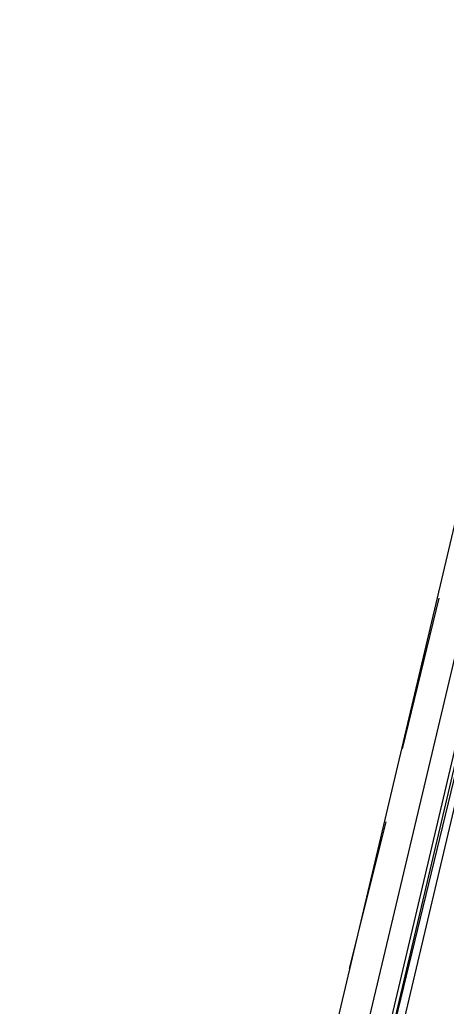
# Model space of a CAD drawing. Header units: feet. Extents: x -84 to 198, y -22 to 181.
# Drawn here: x 89.987 to 91.387, y 24.224 to 27.458 of the extents above; entities that cross this region are included whole.
import ezdxf

# ---------------------------------------------------------------- set-up
doc = ezdxf.new("R2010")
doc.units = ezdxf.units.FT
doc.layers.add('A-LINEA', color=7, linetype='CONTINUOUS')

msp = doc.modelspace()

# ---------------------------------------------------------------- linework, layer by layer
at = {"layer": 'A-LINEA'}
for p, q in [((91.8, 27.4578), (89.9867, 19.7778)), ((91.24, 25.0711), (91.36, 25.5644)), ((91.0667, 24.3511), (91.1867, 24.8311))]:
    msp.add_line(p, q, dxfattribs=at)
for points in [[(91.0667, 23.7911), (91.0667, 23.7911), (91.04, 23.8044), (91.48, 25.6578)], [(91.5467, 25.6444), (91.0933, 23.7244), (91.1067, 23.7111), (91.1067, 23.7244), (91.56, 25.6444)], [(91.5867, 25.6311), (91.1333, 23.7111), (91.12, 23.7111), (91.1067, 23.7244), (91.5733, 25.6444)]]:
    msp.add_lwpolyline(points, dxfattribs=at)

doc.saveas('drawing.dxf')
